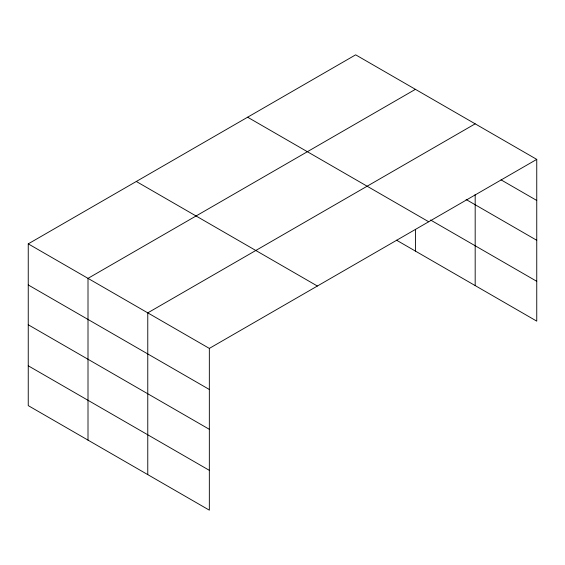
<?xml version="1.0" encoding="UTF-8"?>
<svg xmlns="http://www.w3.org/2000/svg" width="565" height="565" viewBox="0 0 565 565"><rect width="100%" height="100%" fill="white"/><g stroke="black" fill="none" stroke-linecap="round" stroke-linejoin="round"><path stroke-width="0.85" d="M28.25 243.861L209.34 348.407L209.34 510.167L28.25 405.621L28.25 243.861L355.66 54.833L536.75 159.379L536.75 321.139L396.51 240.174M415.423 89.334L88.006 278.361L88.006 440.121M475.179 123.834L147.769 312.862L147.769 474.621M209.34 348.407L536.75 159.379M501.021 179.84L536.75 200.462M466.104 199.502L536.75 240.287M430.551 220.004L536.75 281.314M247.618 117.209L428.701 221.763M136.299 181.478L317.382 286.031M28.25 284.944L209.34 389.49M28.25 324.769L209.34 429.315M28.25 365.795L209.34 470.348M475.179 194.353L475.179 285.593M415.423 229.447L415.423 251.093"/></g></svg>
